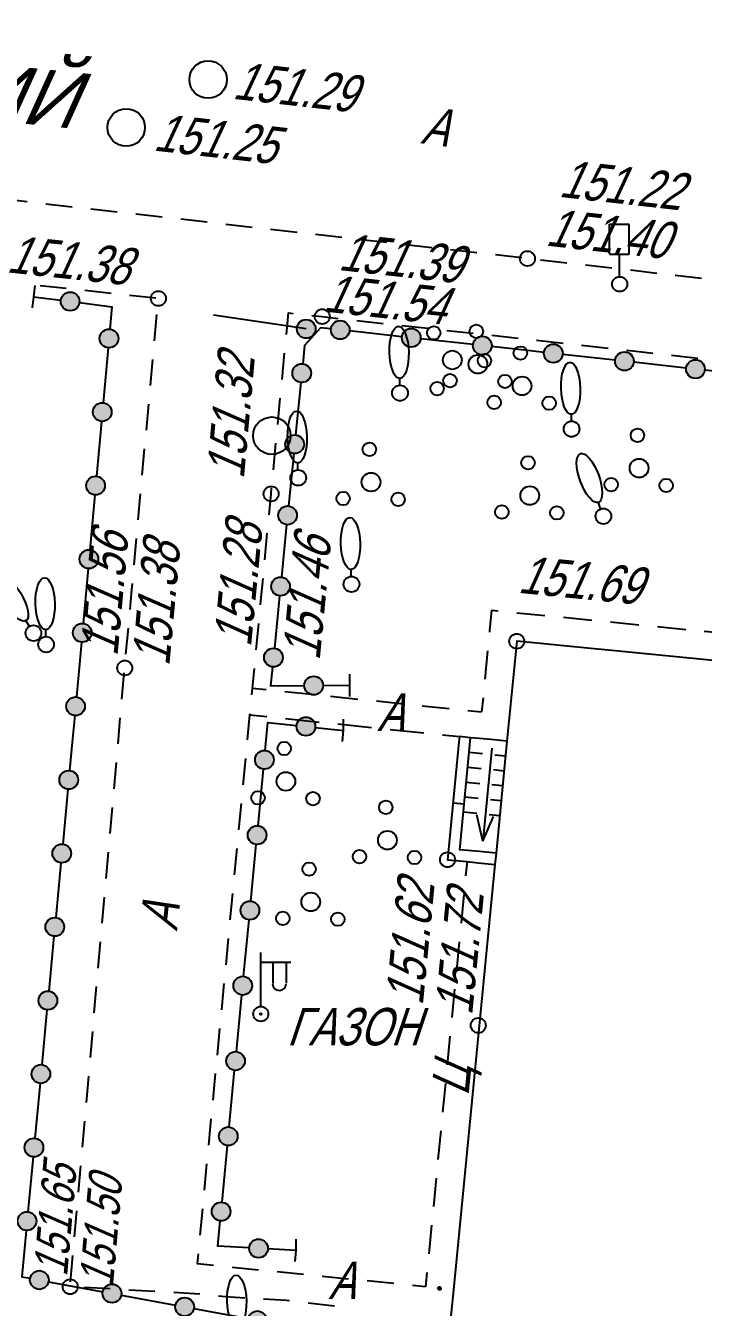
# Model space of a CAD drawing. Header units: metres. Extents: x 4400 to 4556, y 11262 to 11402.
# Drawn here: x 4494.66 to 4512.75, y 11362.58 to 11396.81 of the extents above; entities that cross this region are included whole.
import ezdxf
from ezdxf.enums import TextEntityAlignment as Align

# ---------------------------------------------------------------- set-up
doc = ezdxf.new("R2010")
doc.units = ezdxf.units.M
doc.header["$MEASUREMENT"] = 0
for name, color, linetype, lineweight in [('Внутреннее заполнение', 7, 'Continuous', 25), ('Горизонтали', 7, 'Continuous', 25), ('Граница улицы', 7, 'Continuous', 25), ('Здания', 7, 'Continuous', 25), ('Колодцы', 7, 'Continuous', 25), ('Крыльца', 7, 'Continuous', 25), ('Леса и газоны', 7, 'Continuous', 25), ('Ограды', 7, 'Continuous', 25), ('Опоры контакной сети', 7, 'Continuous', 25), ('Отдельно стоящее дерево', 7, 'Continuous', 25), ('Светофоры', 7, 'Continuous', 25), ('Фонари', 7, 'Continuous', 25), ('Части зданий', 7, 'Continuous', 25)]:
    doc.layers.add(name, color=color, linetype=linetype, lineweight=lineweight)
doc.styles.add('Style-RUSSIAN_1251 I 0.32289', font='RUSSIAN_1251.shx', dxfattribs={"oblique": 18.5})

# ---------------------------------------------------------------- blocks, each defined once
blk = doc.blocks.new('KUST1_6')
at = {"layer": 'Отдельно стоящее дерево', "color": 7, "linetype": 'Continuous', "lineweight": 25}
for centre, radius in [((-0.044, 0.877), 0.18), ((0, 0), 0.25), ((-0.745, -0.439), 0.18), ((0.723, -0.461), 0.18)]:
    blk.add_arc(centre, radius, 0, 360, dxfattribs=at)
blk = doc.blocks.new('PIKET_92')
at = {"layer": 'Горизонтали', "color": 7, "linetype": 'Continuous', "lineweight": 25}
blk.add_arc((0, 0), 0.2, 0, 360, dxfattribs=at)
blk = doc.blocks.new('KOLOD_30')
at = {"layer": 'Колодцы', "color": 7, "linetype": 'Continuous', "lineweight": 25}
blk.add_arc((0, 0), 0.5, 0, 360, dxfattribs=at)
blk = doc.blocks.new('KOLOD_31')
at = {"layer": 'Колодцы', "color": 7, "linetype": 'Continuous', "lineweight": 25}
blk.add_arc((0, 0), 0.5, 0, 360, dxfattribs=at)
blk = doc.blocks.new('DORZN1_5')
at = {"layer": 'Светофоры', "color": 7, "linetype": 'Continuous', "lineweight": 25}
for p, q in [((-0.27, 0.806), (-0.27, 1.603)), ((-0.27, 1.598), (0.252, 1.598)), ((0.252, 0.792), (0.252, 1.589)), ((-0.27, 0.801), (0.248, 0.801)), ((-0.004, 0.2), (-0.004, 0.801))]:
    blk.add_line(p, q, dxfattribs=at)
blk.add_arc((0, 0), 0.2, 0, 360, dxfattribs=at)
blk = doc.blocks.new('DEREVO_58')
at = {"layer": 'Отдельно стоящее дерево', "color": 7, "linetype": 'Continuous', "lineweight": 25, "flags": 128}
blk.add_lwpolyline([(-0.007, 0.21), (-0.007, 0.393)], dxfattribs=at)
at = {"layer": 'Отдельно стоящее дерево', "color": 7, "linetype": 'Continuous', "lineweight": 25}
blk.add_arc((0, 0), 0.21, 0, 360, dxfattribs=at)
blk.add_ellipse((-0.025, 1.088), major_axis=(-0.019, 0.695), ratio=0.369829, dxfattribs=at)
blk = doc.blocks.new('DEREVO_59')
at = {"layer": 'Отдельно стоящее дерево', "color": 7, "linetype": 'Continuous', "lineweight": 25, "flags": 128}
blk.add_lwpolyline([(-0.007, 0.21), (-0.007, 0.393)], dxfattribs=at)
at = {"layer": 'Отдельно стоящее дерево', "color": 7, "linetype": 'Continuous', "lineweight": 25}
blk.add_arc((0, 0), 0.21, 0, 359.99999, dxfattribs=at)
blk.add_ellipse((-0.0255, 1.088), major_axis=(-0.0185, 0.695), ratio=0.3698286, dxfattribs=at)
blk = doc.blocks.new('KUST1_8')
at = {"layer": 'Отдельно стоящее дерево', "color": 7, "linetype": 'Continuous', "lineweight": 25}
for centre, radius in [((-0.044, 0.877), 0.18), ((0, 0), 0.25), ((-0.745, -0.439), 0.18), ((0.723, -0.461), 0.18)]:
    blk.add_arc(centre, radius, 0, 360, dxfattribs=at)
blk = doc.blocks.new('PIKET_131')
at = {"layer": 'Горизонтали', "color": 7, "linetype": 'Continuous', "lineweight": 25}
blk.add_arc((0, 0), 0.2, 0, 360, dxfattribs=at)
blk = doc.blocks.new('STRELK')
at = {"layer": 'Крыльца', "color": 7, "linetype": 'Continuous', "lineweight": 25, "flags": 128}
for points in [[(0, 2.5), (-0.226, 1.815)], [(0, 0), (0, 2.5)], [(0, 2.5), (0.226, 1.815)]]:
    blk.add_lwpolyline(points, dxfattribs=at)
blk = doc.blocks.new('DEREVO_60')
at = {"layer": 'Отдельно стоящее дерево', "color": 7, "linetype": 'Continuous', "lineweight": 25, "flags": 128}
blk.add_lwpolyline([(-0.007, 0.21), (-0.007, 0.393)], dxfattribs=at)
at = {"layer": 'Отдельно стоящее дерево', "color": 7, "linetype": 'Continuous', "lineweight": 25}
blk.add_arc((0, 0), 0.21, 0, 359.99999, dxfattribs=at)
blk.add_ellipse((-0.0255, 1.088), major_axis=(-0.0185, 0.695), ratio=0.3698286, dxfattribs=at)
blk = doc.blocks.new('DEREVO_61')
at = {"layer": 'Отдельно стоящее дерево', "color": 7, "linetype": 'Continuous', "lineweight": 25, "flags": 128}
blk.add_lwpolyline([(-0.007, 0.21), (-0.007, 0.393)], dxfattribs=at)
at = {"layer": 'Отдельно стоящее дерево', "color": 7, "linetype": 'Continuous', "lineweight": 25}
blk.add_arc((0, 0), 0.21, 0, 359.99999, dxfattribs=at)
blk.add_ellipse((-0.0255, 1.088), major_axis=(-0.0185, 0.695), ratio=0.3698286, dxfattribs=at)
blk = doc.blocks.new('KUST1_9')
at = {"layer": 'Отдельно стоящее дерево', "color": 7, "linetype": 'Continuous', "lineweight": 25}
for centre, radius in [((-0.044, 0.877), 0.18), ((0, 0), 0.25), ((-0.745, -0.439), 0.18), ((0.723, -0.461), 0.18)]:
    blk.add_arc(centre, radius, 0, 360, dxfattribs=at)
blk = doc.blocks.new('KUST1_10')
at = {"layer": 'Отдельно стоящее дерево', "color": 7, "linetype": 'Continuous', "lineweight": 25}
for centre, radius in [((-0.044, 0.877), 0.18), ((0, 0), 0.25), ((-0.745, -0.439), 0.18), ((0.723, -0.461), 0.18)]:
    blk.add_arc(centre, radius, 0, 360, dxfattribs=at)
blk = doc.blocks.new('KUST1_11')
at = {"layer": 'Отдельно стоящее дерево', "color": 7, "linetype": 'Continuous', "lineweight": 25}
for centre, radius in [((-0.044, 0.877), 0.18), ((0, 0), 0.25), ((-0.745, -0.439), 0.18), ((0.723, -0.461), 0.18)]:
    blk.add_arc(centre, radius, 0, 360, dxfattribs=at)
blk = doc.blocks.new('KUST1_12')
at = {"layer": 'Отдельно стоящее дерево', "color": 7, "linetype": 'Continuous', "lineweight": 25}
for centre, radius in [((-0.044, 0.877), 0.18), ((0, 0), 0.25), ((-0.745, -0.439), 0.18), ((0.723, -0.461), 0.18)]:
    blk.add_arc(centre, radius, 0, 360, dxfattribs=at)
blk = doc.blocks.new('PIKET_156')
at = {"layer": 'Горизонтали', "color": 7, "linetype": 'Continuous', "lineweight": 25}
blk.add_arc((0, 0), 0.2, 0, 360, dxfattribs=at)
blk = doc.blocks.new('PIKET_157')
at = {"layer": 'Горизонтали', "color": 7, "linetype": 'Continuous', "lineweight": 25}
blk.add_arc((0, 0), 0.2, 0, 360, dxfattribs=at)
blk = doc.blocks.new('DEREVO_62')
at = {"layer": 'Отдельно стоящее дерево', "color": 7, "linetype": 'Continuous', "lineweight": 25, "flags": 128}
blk.add_lwpolyline([(-0.007, 0.21), (-0.007, 0.393)], dxfattribs=at)
at = {"layer": 'Отдельно стоящее дерево', "color": 7, "linetype": 'Continuous', "lineweight": 25}
blk.add_arc((0, 0), 0.21, 0, 359.99999, dxfattribs=at)
blk.add_ellipse((-0.0255, 1.088), major_axis=(-0.0185, 0.695), ratio=0.3698286, dxfattribs=at)
blk = doc.blocks.new('PIKET_163')
at = {"layer": 'Горизонтали', "color": 7, "linetype": 'Continuous', "lineweight": 25}
blk.add_arc((0, 0), 0.2, 0, 360, dxfattribs=at)
blk = doc.blocks.new('KUST1_15')
at = {"layer": 'Отдельно стоящее дерево', "color": 7, "linetype": 'Continuous', "lineweight": 25}
for centre, radius in [((-0.044, 0.877), 0.18), ((0, 0), 0.25), ((-0.745, -0.439), 0.18), ((0.723, -0.461), 0.18)]:
    blk.add_arc(centre, radius, 0, 360, dxfattribs=at)
blk = doc.blocks.new('KUST1_16')
at = {"layer": 'Отдельно стоящее дерево', "color": 7, "linetype": 'Continuous', "lineweight": 25}
for centre, radius in [((-0.044, 0.877), 0.18), ((0, 0), 0.25), ((-0.745, -0.439), 0.18), ((0.723, -0.461), 0.18)]:
    blk.add_arc(centre, radius, 0, 360, dxfattribs=at)
blk = doc.blocks.new('KUST1_17')
at = {"layer": 'Отдельно стоящее дерево', "color": 7, "linetype": 'Continuous', "lineweight": 25}
for centre, radius in [((-0.044, 0.877), 0.18), ((0, 0), 0.25), ((-0.745, -0.439), 0.18), ((0.723, -0.461), 0.18)]:
    blk.add_arc(centre, radius, 0, 360, dxfattribs=at)
blk = doc.blocks.new('PIKET_164')
at = {"layer": 'Горизонтали', "color": 7, "linetype": 'Continuous', "lineweight": 25}
blk.add_arc((0, 0), 0.2, 0, 360, dxfattribs=at)
blk = doc.blocks.new('msdElementTypeLineString_39')
at = {"layer": 'Части зданий', "color": 7, "linetype": 'Continuous', "lineweight": 25}
for p, q in [((1.108, 11.353), (1.071, 10.971)), ((1.022, 10.474), (0.948, 9.71)), ((0.899, 9.212), (0.825, 8.449)), ((0.776, 7.951), (0.702, 7.187)), ((0.653, 6.69), (0.579, 5.926)), ((0.53, 5.428), (0.456, 4.665)), ((0.407, 4.167), (0.333, 3.403)), ((0.284, 2.905), (0.21, 2.142)), ((0.161, 1.644), (0.087, 0.88)), ((0.038, 0.383), (0.001, 0.001))]:
    blk.add_line(p, q, dxfattribs=at)
blk = doc.blocks.new('PIKET_170')
at = {"layer": 'Горизонтали', "color": 7, "linetype": 'Continuous', "lineweight": 25}
blk.add_arc((0, 0), 0.2, 0, 360, dxfattribs=at)
blk = doc.blocks.new('PIKET_171')
at = {"layer": 'Горизонтали', "color": 7, "linetype": 'Continuous', "lineweight": 25}
blk.add_arc((0, 0), 0.2, 0, 360, dxfattribs=at)
blk = doc.blocks.new('KOLOD_43')
at = {"layer": 'Колодцы', "color": 7, "linetype": 'Continuous', "lineweight": 25}
blk.add_arc((0, 0), 0.5, 0, 360, dxfattribs=at)
blk = doc.blocks.new('FONAR5_5')
at = {"layer": 'Фонари', "color": 7, "linetype": 'Continuous', "lineweight": 25}
for p, q in [((0.003, 0.2), (0.003, 1.641)), ((0.017, 1.388), (0.805, 1.388)), ((0.322, 1.371), (0.322, 0.816)), ((0.676, 1.378), (0.676, 0.823))]:
    blk.add_line(p, q, dxfattribs=at)
for centre, radius, start, end in [((0.496, 0.809), 0.181, 180, 0), ((0, 0), 0.2, 0, 360), ((0, 0), 0.02, 0, 360)]:
    blk.add_arc(centre, radius, start, end, dxfattribs=at)
blk = doc.blocks.new('PIKET_196')
at = {"layer": 'Горизонтали', "color": 7, "linetype": 'Continuous', "lineweight": 25}
blk.add_arc((0, 0), 0.2, 0, 360, dxfattribs=at)
blk = doc.blocks.new('SHLAGB_4')
at = {"layer": 'Опоры контакной сети', "linetype": 'Continuous', "lineweight": 25}
h = blk.add_hatch(color=7, dxfattribs=at)
edge = h.paths.add_edge_path()
edge.add_arc((0, 0), 0.25, 0, 360)
at = {"layer": 'Опоры контакной сети', "color": 7, "linetype": 'Continuous', "lineweight": 25}
blk.add_line((0, 0), (2.5, 0), dxfattribs=at)
blk.add_circle((0, 0), 0.25, dxfattribs=at)
blk = doc.blocks.new('msdElementTypeLine_2')
at = {"layer": 'Граница улицы', "color": 7, "linetype": 'Continuous', "lineweight": 25}
for p, q in [((0, 0.636), (0.363, 0.598)), ((0.86, 0.546), (1.586, 0.471)), ((2.083, 0.419), (2.808, 0.344)), ((3.306, 0.292), (4.031, 0.217)), ((4.528, 0.165), (5.254, 0.09)), ((5.751, 0.038), (6.113, 0.001))]:
    blk.add_line(p, q, dxfattribs=at)
blk = doc.blocks.new('msdElementTypeLine_3')
at = {"layer": 'Граница улицы', "color": 7, "linetype": 'Continuous', "lineweight": 25}
for p, q in [((0, 0.581), (0.45, 0.534)), ((0.948, 0.482), (1.848, 0.389)), ((2.345, 0.337), (3.245, 0.244)), ((3.743, 0.192), (4.643, 0.099)), ((5.14, 0.047), (5.59, 0))]:
    blk.add_line(p, q, dxfattribs=at)
blk = doc.blocks.new('msdElementTypeLineString_54')
at = {"layer": 'Ограды', "linetype": 'Continuous', "lineweight": 25}
h = blk.add_hatch(color=7, dxfattribs=at)
edge = h.paths.add_edge_path()
edge.add_arc((2.603, 14.242), 0.25, 0, 360)
h = blk.add_hatch(color=7, dxfattribs=at)
edge = h.paths.add_edge_path()
edge.add_arc((1.494, 13.352), 0.25, 0, 360)
h = blk.add_hatch(color=7, dxfattribs=at)
edge = h.paths.add_edge_path()
edge.add_arc((1.301, 11.341), 0.25, 0, 360)
h = blk.add_hatch(color=7, dxfattribs=at)
edge = h.paths.add_edge_path()
edge.add_arc((1.109, 9.33), 0.25, 0, 360)
h = blk.add_hatch(color=7, dxfattribs=at)
edge = h.paths.add_edge_path()
edge.add_arc((0.916, 7.32), 0.25, 0, 360)
h = blk.add_hatch(color=7, dxfattribs=at)
edge = h.paths.add_edge_path()
edge.add_arc((0.724, 5.309), 0.25, 0, 360)
h = blk.add_hatch(color=7, dxfattribs=at)
edge = h.paths.add_edge_path()
edge.add_arc((0.531, 3.298), 0.25, 0, 360)
h = blk.add_hatch(color=7, dxfattribs=at)
edge = h.paths.add_edge_path()
edge.add_arc((0.339, 1.288), 0.25, 0, 360)
h = blk.add_hatch(color=7, dxfattribs=at)
edge = h.paths.add_edge_path()
edge.add_arc((1.338, 0.304), 0.25, 0, 360)
at = {"layer": 'Ограды', "color": 7, "linetype": 'Continuous', "lineweight": 25}
for p, q in [((2.851, 14.217), (3.607, 14.138)), ((1.325, 11.59), (1.47, 13.103)), ((1.132, 9.579), (1.277, 11.092)), ((0.94, 7.568), (1.085, 9.081)), ((0.748, 5.558), (0.892, 7.071)), ((0.555, 3.547), (0.7, 5.06)), ((0.363, 1.536), (0.508, 3.049)), ((2.346, 0.25), (1.587, 0.29))]:
    blk.add_line(p, q, dxfattribs=at)
at = {"layer": 'Ограды', "color": 7, "linetype": 'Continuous', "lineweight": 25, "flags": 128}
for points in [[(1.517, 13.6), (1.589, 14.348), (2.354, 14.268)], [(1.088, 0.317), (0.25, 0.361), (0.315, 1.039)]]:
    blk.add_lwpolyline(points, dxfattribs=at)
at = {"layer": 'Ограды', "color": 7, "linetype": 'Continuous', "lineweight": 25}
for centre in [(2.603, 14.242), (2.603, 14.242), (1.494, 13.352), (1.494, 13.352), (1.301, 11.341), (1.301, 11.341), (1.109, 9.33), (1.109, 9.33), (0.916, 7.32), (0.916, 7.32), (0.724, 5.309), (0.724, 5.309), (0.531, 3.298), (0.531, 3.298), (0.339, 1.288), (0.339, 1.288), (1.338, 0.304), (1.338, 0.304)]:
    blk.add_circle(centre, 0.25, dxfattribs=at)
blk = doc.blocks.new('msdElementTypeLineString_55')
at = {"layer": 'Ограды', "linetype": 'Continuous', "lineweight": 25}
h = blk.add_hatch(color=7, dxfattribs=at)
edge = h.paths.add_edge_path()
edge.add_arc((1.543, 27.64), 0.25, 0, 360)
h = blk.add_hatch(color=7, dxfattribs=at)
edge = h.paths.add_edge_path()
edge.add_arc((2.58, 26.65), 0.25, 0, 360)
h = blk.add_hatch(color=7, dxfattribs=at)
edge = h.paths.add_edge_path()
edge.add_arc((2.401, 24.686), 0.25, 0, 360)
h = blk.add_hatch(color=7, dxfattribs=at)
edge = h.paths.add_edge_path()
edge.add_arc((2.223, 22.721), 0.25, 0, 360)
h = blk.add_hatch(color=7, dxfattribs=at)
edge = h.paths.add_edge_path()
edge.add_arc((2.045, 20.757), 0.25, 0, 360)
h = blk.add_hatch(color=7, dxfattribs=at)
edge = h.paths.add_edge_path()
edge.add_arc((1.866, 18.792), 0.25, 0, 360)
h = blk.add_hatch(color=7, dxfattribs=at)
edge = h.paths.add_edge_path()
edge.add_arc((1.688, 16.828), 0.25, 0, 360)
h = blk.add_hatch(color=7, dxfattribs=at)
edge = h.paths.add_edge_path()
edge.add_arc((1.506, 14.864), 0.25, 0, 360)
h = blk.add_hatch(color=7, dxfattribs=at)
edge = h.paths.add_edge_path()
edge.add_arc((1.32, 12.9), 0.25, 0, 360)
h = blk.add_hatch(color=7, dxfattribs=at)
edge = h.paths.add_edge_path()
edge.add_arc((1.134, 10.936), 0.25, 0, 360)
h = blk.add_hatch(color=7, dxfattribs=at)
edge = h.paths.add_edge_path()
edge.add_arc((0.948, 8.972), 0.25, 0, 360)
h = blk.add_hatch(color=7, dxfattribs=at)
edge = h.paths.add_edge_path()
edge.add_arc((0.762, 7.008), 0.25, 0, 360)
h = blk.add_hatch(color=7, dxfattribs=at)
edge = h.paths.add_edge_path()
edge.add_arc((0.577, 5.045), 0.25, 0, 360)
h = blk.add_hatch(color=7, dxfattribs=at)
edge = h.paths.add_edge_path()
edge.add_arc((0.391, 3.081), 0.25, 0, 360)
h = blk.add_hatch(color=7, dxfattribs=at)
edge = h.paths.add_edge_path()
edge.add_arc((0.721, 1.507), 0.25, 0, 360)
h = blk.add_hatch(color=7, dxfattribs=at)
edge = h.paths.add_edge_path()
edge.add_arc((2.661, 1.148), 0.25, 0, 360)
h = blk.add_hatch(color=7, dxfattribs=at)
edge = h.paths.add_edge_path()
edge.add_arc((4.6, 0.789), 0.25, 0, 360)
h = blk.add_hatch(color=7, dxfattribs=at)
edge = h.paths.add_edge_path()
edge.add_arc((6.54, 0.43), 0.25, 0, 360)
at = {"layer": 'Ограды', "color": 7, "linetype": 'Continuous', "lineweight": 25}
for p, q in [((0.565, 27.765), (1.295, 27.671)), ((2.557, 26.402), (2.424, 24.935)), ((2.379, 24.437), (2.246, 22.97)), ((2.2, 22.473), (2.067, 21.006)), ((2.022, 20.508), (1.889, 19.041)), ((1.844, 18.543), (1.711, 17.077)), ((1.482, 14.615), (1.344, 13.149)), ((1.297, 12.651), (1.158, 11.185)), ((1.111, 10.687), (0.972, 9.221)), ((0.925, 8.723), (0.786, 7.257)), ((0.739, 6.76), (0.6, 5.294)), ((0.553, 4.796), (0.414, 3.33)), ((0.967, 1.461), (2.415, 1.193)), ((2.906, 1.102), (4.354, 0.834)), ((4.846, 0.743), (6.294, 0.475)), ((6.786, 0.384), (7.51, 0.25))]:
    blk.add_line(p, q, dxfattribs=at)
at = {"layer": 'Ограды', "color": 7, "linetype": 'Continuous', "lineweight": 25, "flags": 128}
for points in [[(1.791, 27.608), (2.656, 27.497), (2.602, 26.899)], [(1.666, 16.579), (1.601, 15.867), (1.53, 15.113)], [(0.367, 2.832), (0.25, 1.594), (0.475, 1.552)]]:
    blk.add_lwpolyline(points, dxfattribs=at)
at = {"layer": 'Ограды', "color": 7, "linetype": 'Continuous', "lineweight": 25}
for centre in [(1.543, 27.64), (1.543, 27.64), (2.58, 26.65), (2.58, 26.65), (2.401, 24.686), (2.401, 24.686), (2.223, 22.721), (2.223, 22.721), (2.045, 20.757), (2.045, 20.757), (1.866, 18.792), (1.866, 18.792), (1.688, 16.828), (1.688, 16.828), (1.506, 14.864), (1.506, 14.864), (1.32, 12.9), (1.32, 12.9), (1.134, 10.936), (1.134, 10.936), (0.948, 8.972), (0.948, 8.972), (0.762, 7.008), (0.762, 7.008), (0.577, 5.045), (0.577, 5.045), (0.391, 3.081), (0.391, 3.081), (0.721, 1.507), (0.721, 1.507), (2.661, 1.148), (2.661, 1.148), (4.6, 0.789), (4.6, 0.789), (6.54, 0.43), (6.54, 0.43)]:
    blk.add_circle(centre, 0.25, dxfattribs=at)
blk = doc.blocks.new('msdElementTypeLineString_56')
at = {"layer": 'Граница улицы', "color": 7, "linetype": 'Continuous', "lineweight": 25}
for p, q in [((42.28, 29.224), (41.583, 29.299)), ((43.475, 29.096), (42.778, 29.171)), ((44.669, 28.968), (43.972, 29.043)), ((44.636, 27.834), (44.7, 28.532)), ((44.527, 26.637), (44.591, 27.336)), ((44.419, 25.441), (44.482, 26.139)), ((44.31, 24.245), (44.373, 24.943)), ((44.201, 23.048), (44.265, 23.747)), ((44.092, 21.852), (44.156, 22.55)), ((43.875, 19.459), (43.938, 20.157)), ((43.768, 18.262), (43.83, 18.961)), ((43.663, 17.066), (43.724, 17.764)), ((43.557, 15.869), (43.619, 16.568)), ((43.452, 14.672), (43.513, 15.371)), ((43.346, 13.476), (43.408, 14.174)), ((43.241, 12.279), (43.302, 12.977)), ((43.135, 11.082), (43.197, 11.781)), ((43.03, 9.885), (43.091, 10.584)), ((42.924, 8.689), (42.986, 9.387)), ((42.819, 7.492), (42.88, 8.191)), ((42.713, 6.295), (42.775, 6.994)), ((42.607, 5.099), (42.669, 5.797)), ((42.502, 3.902), (42.564, 4.601)), ((42.396, 2.705), (42.458, 3.404)), ((43.45, 2.511), (42.75, 2.551)), ((44.649, 2.443), (43.949, 2.483)), ((49.437, 2.049), (48.74, 2.133))]:
    blk.add_line(p, q, dxfattribs=at)
at = {"layer": 'Граница улицы', "color": 7, "linetype": 'Continuous', "lineweight": 25, "flags": 128}
for points in [[(43.984, 20.655), (44.032, 21.186), (44.047, 21.354)], [(45.848, 2.369), (45.705, 2.383), (45.148, 2.415)], [(47.045, 2.269), (46.535, 2.3), (46.346, 2.319)], [(48.244, 2.192), (48.171, 2.201), (47.544, 2.239)]]:
    blk.add_lwpolyline(points, dxfattribs=at)
blk = doc.blocks.new('msdElementTypeLine_4')
at = {"layer": 'Граница улицы', "color": 7, "linetype": 'Continuous', "lineweight": 25}
for p, q in [((0.374, 0.087), (0.453, 0.077)), ((0.374, 0.081), (0.452, 0.073)), ((0.374, 0.076), (0.449, 0.068)), ((0.375, 0.091), (0.453, 0.082)), ((0.376, 0.071), (0.447, 0.063)), ((0.377, 0.096), (0.452, 0.088)), ((0.378, 0.101), (0.452, 0.093)), ((0.378, 0.066), (0.444, 0.058)), ((0.381, 0.106), (0.45, 0.098)), ((0.382, 0.06), (0.439, 0.054)), ((0.385, 0.11), (0.447, 0.103)), ((0.385, 0.055), (0.435, 0.049)), ((0.39, 0.115), (0.444, 0.109)), ((0.394, 0.049), (0.424, 0.045)), ((0.398, 0.119), (0.436, 0.115)), ((0.409, 0.123), (0.418, 0.122))]:
    blk.add_line(p, q, dxfattribs=at)
blk.add_circle((0.413, 0.083), 0.04, dxfattribs=at)
blk = doc.blocks.new('DEREVO_126')
at = {"layer": 'Отдельно стоящее дерево', "color": 7, "linetype": 'Continuous', "lineweight": 25, "flags": 128}
blk.add_lwpolyline([(-0.007, 0.21), (-0.007, 0.393)], dxfattribs=at)
at = {"layer": 'Отдельно стоящее дерево', "color": 7, "linetype": 'Continuous', "lineweight": 25}
blk.add_arc((0, 0), 0.21, 0, 360, dxfattribs=at)
blk.add_ellipse((-0.026, 1.088), major_axis=(-0.019, 0.695), ratio=0.369829, dxfattribs=at)
blk = doc.blocks.new('DEREVO_127')
at = {"layer": 'Отдельно стоящее дерево', "color": 7, "linetype": 'Continuous', "lineweight": 25, "flags": 128}
blk.add_lwpolyline([(-0.007, 0.21), (-0.007, 0.393)], dxfattribs=at)
at = {"layer": 'Отдельно стоящее дерево', "color": 7, "linetype": 'Continuous', "lineweight": 25}
blk.add_arc((0, 0), 0.21, 0, 359.99999, dxfattribs=at)
blk.add_ellipse((-0.0255, 1.088), major_axis=(-0.0185, 0.695), ratio=0.3698286, dxfattribs=at)
blk = doc.blocks.new('DEREVO_133')
at = {"layer": 'Отдельно стоящее дерево', "color": 7, "linetype": 'Continuous', "lineweight": 25, "flags": 128}
blk.add_lwpolyline([(-0.007, 0.21), (-0.007, 0.393)], dxfattribs=at)
at = {"layer": 'Отдельно стоящее дерево', "color": 7, "linetype": 'Continuous', "lineweight": 25}
blk.add_arc((0, 0), 0.21, 0, 359.99999, dxfattribs=at)
blk.add_ellipse((-0.0255, 1.088), major_axis=(-0.0185, 0.695), ratio=0.3698286, dxfattribs=at)
blk = doc.blocks.new('msdElementTypeLineString_79')
at = {"layer": 'Части зданий', "color": 7, "linetype": 'Continuous', "lineweight": 25}
for p, q in [((1.691, 6.222), (0.937, 6.296)), ((2.943, 6.098), (2.189, 6.173)), ((4.195, 5.975), (3.441, 6.049)), ((5.447, 5.852), (4.693, 5.926)), ((6.699, 5.729), (5.944, 5.803)), ((7.951, 5.605), (7.196, 5.68)), ((9.202, 5.482), (8.448, 5.556)), ((0.159, 5.286), (0.086, 4.531)), ((10.454, 5.359), (9.7, 5.433)), ((11.706, 5.235), (10.952, 5.31)), ((12.958, 5.112), (12.204, 5.186)), ((14.21, 4.989), (13.456, 5.063)), ((15.462, 4.866), (14.707, 4.94)), ((0.037, 4.034), (0, 3.657)), ((16.345, 2.128), (16.416, 2.882)), ((16.228, 0.875), (16.299, 1.63)), ((16.146, 0), (16.181, 0.377))]:
    blk.add_line(p, q, dxfattribs=at)
at = {"layer": 'Части зданий', "color": 7, "linetype": 'Continuous', "lineweight": 25, "flags": 128}
for points in [[(0.439, 6.345), (0.264, 6.362), (0.213, 5.842), (0.208, 5.783)], [(16.58, 4.633), (16.592, 4.754), (15.959, 4.817)], [(16.463, 3.38), (16.521, 3.999), (16.534, 4.135)]]:
    blk.add_lwpolyline(points, dxfattribs=at)
blk = doc.blocks.new('msdElementTypeLineString_80')
at = {"layer": 'Ограды', "linetype": 'Continuous', "lineweight": 25}
h = blk.add_hatch(color=7, dxfattribs=at)
edge = h.paths.add_edge_path()
edge.add_arc((2.108, 22.603), 0.25, 0, 360)
h = blk.add_hatch(color=7, dxfattribs=at)
edge = h.paths.add_edge_path()
edge.add_arc((4.005, 22.394), 0.25, 0, 360)
h = blk.add_hatch(color=7, dxfattribs=at)
edge = h.paths.add_edge_path()
edge.add_arc((5.902, 22.185), 0.25, 0, 360)
h = blk.add_hatch(color=7, dxfattribs=at)
edge = h.paths.add_edge_path()
edge.add_arc((7.798, 21.976), 0.25, 0, 360)
h = blk.add_hatch(color=7, dxfattribs=at)
edge = h.paths.add_edge_path()
edge.add_arc((9.695, 21.767), 0.25, 0, 360)
h = blk.add_hatch(color=7, dxfattribs=at)
edge = h.paths.add_edge_path()
edge.add_arc((1.082, 21.45), 0.25, 0, 360)
h = blk.add_hatch(color=7, dxfattribs=at)
edge = h.paths.add_edge_path()
edge.add_arc((11.592, 21.558), 0.25, 0, 360)
h = blk.add_hatch(color=7, dxfattribs=at)
edge = h.paths.add_edge_path()
edge.add_arc((13.488, 21.349), 0.25, 0, 360)
h = blk.add_hatch(color=7, dxfattribs=at)
edge = h.paths.add_edge_path()
edge.add_arc((15.385, 21.14), 0.25, 0, 360)
h = blk.add_hatch(color=7, dxfattribs=at)
edge = h.paths.add_edge_path()
edge.add_arc((17.281, 20.928), 0.25, 0, 360)
h = blk.add_hatch(color=7, dxfattribs=at)
edge = h.paths.add_edge_path()
edge.add_arc((19.178, 20.715), 0.25, 0, 360)
h = blk.add_hatch(color=7, dxfattribs=at)
edge = h.paths.add_edge_path()
edge.add_arc((21.074, 20.503), 0.25, 0, 360)
h = blk.add_hatch(color=7, dxfattribs=at)
edge = h.paths.add_edge_path()
edge.add_arc((22.97, 20.291), 0.25, 0, 360)
h = blk.add_hatch(color=7, dxfattribs=at)
edge = h.paths.add_edge_path()
edge.add_arc((24.867, 20.079), 0.25, 0, 360)
h = blk.add_hatch(color=7, dxfattribs=at)
edge = h.paths.add_edge_path()
edge.add_arc((26.763, 19.867), 0.25, 0, 360)
h = blk.add_hatch(color=7, dxfattribs=at)
edge = h.paths.add_edge_path()
edge.add_arc((0.893, 19.551), 0.25, 0, 360)
h = blk.add_hatch(color=7, dxfattribs=at)
edge = h.paths.add_edge_path()
edge.add_arc((28.497, 19.161), 0.25, 0, 360)
h = blk.add_hatch(color=7, dxfattribs=at)
edge = h.paths.add_edge_path()
edge.add_arc((0.704, 17.653), 0.25, 0, 360)
h = blk.add_hatch(color=7, dxfattribs=at)
edge = h.paths.add_edge_path()
edge.add_arc((28.444, 17.29), 0.25, 0, 360)
h = blk.add_hatch(color=7, dxfattribs=at)
edge = h.paths.add_edge_path()
edge.add_arc((0.515, 15.754), 0.25, 0, 360)
h = blk.add_hatch(color=7, dxfattribs=at)
edge = h.paths.add_edge_path()
edge.add_arc((28.26, 15.391), 0.25, 0, 360)
h = blk.add_hatch(color=7, dxfattribs=at)
edge = h.paths.add_edge_path()
edge.add_arc((0.326, 13.855), 0.25, 0, 360)
h = blk.add_hatch(color=7, dxfattribs=at)
edge = h.paths.add_edge_path()
edge.add_arc((28.075, 13.492), 0.25, 0, 360)
h = blk.add_hatch(color=7, dxfattribs=at)
edge = h.paths.add_edge_path()
edge.add_arc((1.4, 13.108), 0.25, 0, 360)
h = blk.add_hatch(color=7, dxfattribs=at)
edge = h.paths.add_edge_path()
edge.add_arc((27.89, 11.593), 0.25, 0, 360)
h = blk.add_hatch(color=7, dxfattribs=at)
edge = h.paths.add_edge_path()
edge.add_arc((27.706, 9.694), 0.25, 0, 360)
h = blk.add_hatch(color=7, dxfattribs=at)
edge = h.paths.add_edge_path()
edge.add_arc((27.521, 7.794), 0.25, 0, 360)
h = blk.add_hatch(color=7, dxfattribs=at)
edge = h.paths.add_edge_path()
edge.add_arc((27.336, 5.895), 0.25, 0, 360)
h = blk.add_hatch(color=7, dxfattribs=at)
edge = h.paths.add_edge_path()
edge.add_arc((27.151, 3.996), 0.25, 0, 360)
h = blk.add_hatch(color=7, dxfattribs=at)
edge = h.paths.add_edge_path()
edge.add_arc((27.673, 2.692), 0.25, 0, 360)
h = blk.add_hatch(color=7, dxfattribs=at)
edge = h.paths.add_edge_path()
edge.add_arc((27.411, 0.802), 0.25, 0, 360)
h = blk.add_hatch(color=7, dxfattribs=at)
edge = h.paths.add_edge_path()
edge.add_arc((22.17, 0.404), 0.25, 0, 360)
h = blk.add_hatch(color=7, dxfattribs=at)
edge = h.paths.add_edge_path()
edge.add_arc((24.077, 0.344), 0.25, 0, 360)
h = blk.add_hatch(color=7, dxfattribs=at)
edge = h.paths.add_edge_path()
edge.add_arc((25.984, 0.289), 0.25, 0, 360)
at = {"layer": 'Ограды', "color": 7, "linetype": 'Continuous', "lineweight": 25}
for p, q in [((3.757, 22.422), (2.357, 22.576)), ((5.654, 22.213), (4.254, 22.367)), ((9.447, 21.795), (8.047, 21.949)), ((11.343, 21.586), (9.944, 21.74)), ((13.24, 21.377), (11.84, 21.531)), ((1.058, 21.202), (0.918, 19.8)), ((17.033, 20.955), (15.634, 21.112)), ((18.929, 20.743), (17.53, 20.9)), ((20.826, 20.531), (19.426, 20.688)), ((22.722, 20.319), (21.323, 20.475)), ((24.618, 20.107), (23.219, 20.263)), ((26.515, 19.895), (25.115, 20.051)), ((0.869, 19.303), (0.729, 17.902)), ((28.468, 17.539), (28.605, 18.941)), ((0.679, 17.404), (0.54, 16.003)), ((28.284, 15.64), (28.42, 17.041)), ((0.49, 15.505), (0.35, 14.104)), ((28.099, 13.741), (28.235, 15.142)), ((1.65, 13.109), (2.354, 13.114)), ((27.914, 11.841), (28.051, 13.243)), ((27.73, 9.942), (27.866, 11.344)), ((27.545, 8.043), (27.681, 9.445)), ((27.36, 6.144), (27.497, 7.545)), ((27.176, 4.245), (27.312, 5.646)), ((27.445, 1.05), (27.638, 2.445)), ((21.216, 0.448), (21.92, 0.415)), ((24.326, 0.337), (25.734, 0.296))]:
    blk.add_line(p, q, dxfattribs=at)
at = {"layer": 'Ограды', "color": 7, "linetype": 'Continuous', "lineweight": 25, "flags": 128}
for points in [[(1.86, 22.631), (1.583, 22.661), (1.156, 22.191), (1.107, 21.699)], [(7.55, 22.004), (7.191, 22.043), (6.15, 22.158)], [(15.137, 21.167), (15.032, 21.179), (13.737, 21.322)], [(28.302, 19.316), (28.063, 19.472), (27.879, 19.557), (27.564, 19.715), (27.193, 19.819), (27.011, 19.839)], [(0.301, 13.607), (0.25, 13.1), (1.15, 13.106)], [(27.707, 2.94), (27.816, 3.729), (27.21, 3.813)], [(22.419, 0.392), (22.493, 0.389), (23.827, 0.351)], [(26.234, 0.282), (27.335, 0.251), (27.377, 0.554)]]:
    blk.add_lwpolyline(points, dxfattribs=at)
at = {"layer": 'Ограды', "color": 7, "linetype": 'Continuous', "lineweight": 25}
for centre in [(2.108, 22.603), (2.108, 22.603), (4.005, 22.394), (4.005, 22.394), (5.902, 22.185), (5.902, 22.185), (7.798, 21.976), (7.798, 21.976), (9.695, 21.767), (9.695, 21.767), (1.082, 21.45), (1.082, 21.45), (11.592, 21.558), (11.592, 21.558), (13.488, 21.349), (13.488, 21.349), (15.385, 21.14), (15.385, 21.14), (17.281, 20.928), (17.281, 20.928), (19.178, 20.715), (19.178, 20.715), (21.074, 20.503), (21.074, 20.503), (22.97, 20.291), (22.97, 20.291), (24.867, 20.079), (24.867, 20.079), (26.763, 19.867), (26.763, 19.867), (0.893, 19.551), (0.893, 19.551), (28.497, 19.161), (28.497, 19.161), (0.704, 17.653), (0.704, 17.653), (28.444, 17.29), (28.444, 17.29), (0.515, 15.754), (0.515, 15.754), (28.26, 15.391), (28.26, 15.391), (0.326, 13.855), (0.326, 13.855), (28.075, 13.492), (28.075, 13.492), (1.4, 13.108), (1.4, 13.108), (27.89, 11.593), (27.89, 11.593), (27.706, 9.694), (27.706, 9.694), (27.521, 7.794), (27.521, 7.794), (27.336, 5.895), (27.336, 5.895), (27.151, 3.996), (27.151, 3.996), (27.673, 2.692), (27.673, 2.692), (27.411, 0.802), (27.411, 0.802), (22.17, 0.404), (22.17, 0.404), (24.077, 0.344), (24.077, 0.344), (25.984, 0.289), (25.984, 0.289)]:
    blk.add_circle(centre, 0.25, dxfattribs=at)
blk = doc.blocks.new('msdElementTypeLineString_81')
at = {"layer": 'Граница улицы', "color": 7, "linetype": 'Continuous', "lineweight": 25}
for p, q in [((27.467, 28.971), (26.764, 29.05)), ((28.668, 28.835), (27.964, 28.914)), ((29.868, 28.699), (29.165, 28.779)), ((31.068, 28.563), (30.365, 28.643)), ((32.268, 28.427), (31.565, 28.507)), ((33.469, 28.291), (32.765, 28.371)), ((34.669, 28.156), (33.965, 28.235)), ((35.869, 28.02), (35.166, 28.099)), ((37.069, 27.884), (36.366, 27.963)), ((38.27, 27.748), (37.566, 27.828)), ((39.47, 27.612), (38.766, 27.692)), ((40.67, 27.476), (39.967, 27.556)), ((41.87, 27.339), (41.167, 27.42)), ((43.07, 27.201), (42.367, 27.282)), ((44.27, 27.064), (43.567, 27.145)), ((45.47, 26.926), (44.767, 27.007)), ((36.263, 25.805), (36.967, 25.728)), ((37.464, 25.673), (38.167, 25.596)), ((38.664, 25.541), (39.368, 25.463)), ((39.865, 25.409), (40.568, 25.331)), ((41.065, 25.276), (41.769, 25.199)), ((42.266, 25.144), (42.97, 25.066)), ((34.269, 24.225), (34.336, 24.93)), ((44.667, 24.879), (45.371, 24.802)), ((34.154, 23.023), (34.221, 23.728)), ((34.039, 21.821), (34.106, 22.525)), ((33.809, 19.416), (33.876, 20.121)), ((33.578, 17.011), (33.646, 17.716)), ((33.233, 13.404), (33.301, 14.108)), ((33.118, 12.201), (33.186, 12.906)), ((33.003, 10.999), (33.07, 11.704)), ((32.888, 9.797), (32.955, 10.501)), ((32.773, 8.594), (32.84, 9.299)), ((32.658, 7.392), (32.725, 8.096)), ((32.543, 6.189), (32.61, 6.894)), ((32.428, 4.987), (32.495, 5.692)), ((32.313, 3.785), (32.38, 4.489)), ((32.198, 2.582), (32.265, 3.287)), ((32.082, 1.38), (32.15, 2.084)), ((33.644, 0.447), (32.939, 0.517)), ((34.845, 0.327), (34.141, 0.397)), ((36.047, 0.206), (35.343, 0.277)), ((37.249, 0.086), (36.545, 0.156)), ((38.099, 0.001), (37.747, 0.036))]:
    blk.add_line(p, q, dxfattribs=at)
at = {"layer": 'Граница улицы', "color": 7, "linetype": 'Continuous', "lineweight": 25, "flags": 128}
for points in [[(34.384, 25.428), (34.439, 26.006), (34.565, 25.992)], [(35.062, 25.938), (35.341, 25.907), (35.766, 25.86)], [(43.467, 25.012), (43.632, 24.993), (43.642, 24.992), (44.17, 24.934)], [(33.924, 20.618), (33.977, 21.175), (33.991, 21.323)], [(33.694, 18.213), (33.695, 18.229), (33.761, 18.918)], [(33.463, 15.809), (33.48, 15.988), (33.531, 16.513)], [(33.348, 14.606), (33.412, 15.274), (33.416, 15.311)], [(32.442, 0.567), (32.009, 0.61), (32.035, 0.882)]]:
    blk.add_lwpolyline(points, dxfattribs=at)

msp = doc.modelspace()

# ---------------------------------------------------------------- linework, layer by layer
at = {"layer": 'Внутреннее заполнение', "color": 7, "linetype": 'Continuous', "lineweight": 25, "flags": 128}
for points in [[(4494.909, 11389.867), (4494.871, 11389.57), (4494.833, 11389.272)], [(4503.302, 11379.494), (4503.304, 11379.194), (4503.306, 11378.894)], [(4503.116, 11377.692), (4503.147, 11377.99), (4503.147, 11378.29)], [(4506.86, 11377.362), (4506.5, 11377.397)], [(4507.472, 11377.302), (4507.186, 11377.33)], [(4506.821, 11376.964), (4506.462, 11376.999)], [(4507.433, 11376.904), (4507.147, 11376.932)], [(4506.782, 11376.565), (4506.423, 11376.601)], [(4507.394, 11376.506), (4507.108, 11376.534)], [(4506.744, 11376.167), (4506.385, 11376.202)], [(4507.355, 11376.108), (4507.069, 11376.136)], [(4506.07, 11376.056), (4506.368, 11376.027)], [(4506.705, 11375.769), (4506.347, 11375.804)], [(4507.316, 11375.71), (4507.031, 11375.737)], [(4501.855, 11363.804), (4501.886, 11364.102), (4501.886, 11364.402)]]:
    msp.add_lwpolyline(points, dxfattribs=at)
at = {"layer": 'Здания', "color": 7, "linetype": 'Continuous', "lineweight": 25, "flags": 128}
msp.add_lwpolyline([(4520.982, 11362.034), (4521.253, 11364.844), (4521.367, 11366.036), (4521.4, 11366.38), (4522.058, 11373.208), (4522.221, 11374.9), (4522.607, 11378.908), (4509.944, 11380.155), (4509.924, 11380.157), (4507.771, 11380.369), (4507.51, 11377.7), (4507.219, 11374.71), (4507.19, 11374.411), (4506.081, 11363.046), (4506.005, 11362.264)], dxfattribs=at)
at = {"layer": 'Крыльца', "color": 7, "linetype": 'Continuous', "lineweight": 25, "flags": 128}
for points in [[(4507.219, 11374.71), (4506.775, 11374.753), (4506.251, 11374.804), (4506.538, 11377.795), (4506.239, 11377.824), (4506.226, 11377.68), (4505.923, 11374.535), (4506.443, 11374.484), (4506.744, 11374.455), (4507.19, 11374.411)], [(4507.51, 11377.7), (4507.08, 11377.742), (4506.764, 11377.773), (4506.538, 11377.795)]]:
    msp.add_lwpolyline(points, dxfattribs=at)

# ---------------------------------------------------------------- block references
at = {"layer": 'Горизонтали', "color": 7, "linetype": 'Continuous', "lineweight": 25}
for name, p in [('PIKET_92', (4508.057, 11390.59)), ('PIKET_163', (4498.204, 11389.523)), ('PIKET_156', (4502.578, 11389.038)), ('PIKET_157', (4501.214, 11384.306)), ('PIKET_131', (4507.771, 11380.369)), ('PIKET_171', (4497.307, 11379.656)), ('PIKET_164', (4505.923, 11374.535)), ('PIKET_196', (4506.743, 11370.11)), ('PIKET_170', (4495.85, 11363.133))]:
    msp.add_blockref(name, p, dxfattribs=at)
at = {"layer": 'Граница улицы', "color": 7, "linetype": 'Continuous', "lineweight": 25}
for name, p in [('msdElementTypeLineString_81', (4467.237, 11363.131)), ('msdElementTypeLineString_56', (4453.465, 11360.562)), ('msdElementTypeLine_2', (4500.717, 11378.483)), ('msdElementTypeLine_3', (4500.649, 11377.824)), ('msdElementTypeLine_4', (4505.295, 11363.006))]:
    msp.add_blockref(name, p, dxfattribs=at)
at = {"layer": 'Колодцы', "color": 7, "linetype": 'Continuous', "lineweight": 25}
for name, p in [('KOLOD_31', (4499.532, 11395.37)), ('KOLOD_30', (4497.346, 11394.09)), ('KOLOD_43', (4501.234, 11385.859))]:
    msp.add_blockref(name, p, dxfattribs=at)
at = {"layer": 'Крыльца', "color": 7, "linetype": 'Continuous', "lineweight": 25, "rotation": 174.4294213652552}
msp.add_blockref('STRELK', (4507.105, 11377.517), dxfattribs=at)
at = {"layer": 'Ограды', "color": 7, "linetype": 'Continuous', "lineweight": 25}
for name, p in [('msdElementTypeLineString_55', (4494.306, 11361.805)), ('msdElementTypeLineString_80', (4500.95, 11366.08)), ('msdElementTypeLineString_54', (4499.54, 11363.852))]:
    msp.add_blockref(name, p, dxfattribs=at)
at = {"layer": 'Опоры контакной сети', "color": 7, "linetype": 'Continuous', "lineweight": 25, "rotation": 171.5190747411738}
msp.add_blockref('SHLAGB_4', (4502.15, 11388.71), dxfattribs=at)
at = {"layer": 'Отдельно стоящее дерево', "color": 7, "linetype": 'Continuous', "lineweight": 25}
for name, p, rotation in [('KUST1_12', (4506.051, 11387.88), 31.4901484001545), ('DEREVO_58', (4510.084, 11383.708), 18.81107738473673), ('DEREVO_126', (4494.87, 11380.586), 29.61162660070272)]:
    msp.add_blockref(name, p, dxfattribs=dict(at, rotation=rotation))
for name, p in [('DEREVO_62', (4504.655, 11386.998)), ('KUST1_11', (4506.735, 11387.769)), ('KUST1_10', (4507.912, 11387.188)), ('DEREVO_59', (4509.235, 11386.038)), ('DEREVO_60', (4501.937, 11384.735)), ('KUST1_6', (4511.036, 11384.992)), ('KUST1_9', (4503.881, 11384.62)), ('KUST1_8', (4508.117, 11384.259)), ('DEREVO_61', (4503.359, 11381.892)), ('DEREVO_127', (4495.207, 11380.284)), ('KUST1_15', (4501.608, 11376.628)), ('KUST1_16', (4504.318, 11375.057)), ('KUST1_17', (4502.272, 11373.408)), ('DEREVO_133', (4500.322, 11361.661))]:
    msp.add_blockref(name, p, dxfattribs=at)
at = {"layer": 'Светофоры', "color": 7, "linetype": 'Continuous', "lineweight": 25}
msp.add_blockref('DORZN1_5', (4510.518, 11389.906), dxfattribs=at)
at = {"layer": 'Фонари', "color": 7, "linetype": 'Continuous', "lineweight": 25}
msp.add_blockref('FONAR5_5', (4500.939, 11370.416), dxfattribs=at)
at = {"layer": 'Части зданий', "color": 7, "linetype": 'Continuous', "lineweight": 25}
for name, p in [('msdElementTypeLineString_79', (4506.833, 11374.827)), ('msdElementTypeLineString_39', (4505.335, 11363.131))]:
    msp.add_blockref(name, p, dxfattribs=at)

# ---------------------------------------------------------------- texts
at = {"layer": 'Горизонтали', "color": 7, "linetype": 'Continuous', "lineweight": 25, "style": 'Style-RUSSIAN_1251 I 0.32289', "oblique": 18.5, "width": 0.799996}
for s, height, rotation, p in [('151.22', 1, 353.6308, (4508.988, 11393.234)), ('151.39', 1, 353.7118, (4503.102, 11391.279)), ('151.28', 1, 84.5331, (4499.68, 11380.291)), ('151.38', 1, 84.8071, (4497.499, 11379.778)), ('151.50', 0.9, 84.9598, (4496.091, 11363.163))]:
    msp.add_text(s, height=height, rotation=rotation, dxfattribs=at).set_placement(p, align=Align.TOP_LEFT)
at = {"layer": 'Горизонтали', "color": 7, "linetype": 'Continuous', "lineweight": 25, "style": 'Style-RUSSIAN_1251 I 0.32289', "oblique": 18.5}
for s, height, rotation, width, p in [('151.40', 1, 353.6308, 0.799996, (4508.523, 11390.939)), ('151.38', 1, 353.8851, 0.799996, (4494.135, 11390.225)), ('151.54', 1, 353.7118, 0.799996, (4502.582, 11389.179)), ('151.56', 1, 84.8071, 0.799996, (4497.111, 11379.95)), ('151.46', 1, 84.5331, 0.799996, (4502.509, 11379.838)), ('151.69', 1, 354.3759, 0.799996, (4507.786, 11381.666)), ('151.62', 1, 84.4294, 0.799996, (4505.262, 11370.623)), ('151.72', 1, 84.4294, 0.8, (4506.578, 11370.361)), ('151.65', 0.9, 84.9598, 0.799996, (4495.766, 11363.389))]:
    msp.add_text(s, height=height, rotation=rotation, dxfattribs=dict(at, width=width)).set_placement(p)
at = {"layer": 'Граница улицы', "color": 7, "linetype": 'Continuous', "lineweight": 25, "style": 'Style-RUSSIAN_1251 I 0.32289', "oblique": 18.5}
msp.add_text('ТИШИНСКИЙ', height=1.5, rotation=354.1453, dxfattribs=at).set_placement((4483.101, 11395.373))
at = {"layer": 'Граница улицы', "color": 7, "linetype": 'Continuous', "lineweight": 25, "style": 'Style-RUSSIAN_1251 I 0.32289', "oblique": 18.5, "width": 0.799996}
for rotation, p in [(352.4833, (4505.191, 11393.67)), (83.729, (4498.7, 11372.616))]:
    msp.add_text('А', height=1, rotation=rotation, dxfattribs=at).set_placement(p)
at = {"layer": 'Граница улицы', "color": 7, "linetype": 'Continuous', "lineweight": 25, "style": 'Style-RUSSIAN_1251 I 0.32289', "oblique": 18.5, "width": 0.8}
for p in [(4504.046, 11377.975), (4502.744, 11362.803)]:
    msp.add_text('А', height=1, dxfattribs=at).set_placement(p)
at = {"layer": 'Колодцы', "color": 7, "linetype": 'Continuous', "lineweight": 25, "style": 'Style-RUSSIAN_1251 I 0.32289', "oblique": 18.5}
for s, rotation, width, p in [('151.29', 353.5423, 0.799996, (4500.167, 11394.859)), ('151.25', 353.5423, 0.799996, (4498.052, 11393.477)), ('151.32', 84.8071, 0.8, (4500.485, 11384.684))]:
    msp.add_text(s, height=1, rotation=rotation, dxfattribs=dict(at, width=width)).set_placement(p)
at = {"layer": 'Леса и газоны', "color": 7, "linetype": 'Continuous', "lineweight": 25, "style": 'Style-RUSSIAN_1251 I 0.32289', "oblique": 18.5, "width": 0.799996}
msp.add_text('ГАЗОН', height=1, dxfattribs=at).set_placement((4501.631, 11369.577))
at = {"layer": 'Части зданий', "color": 7, "linetype": 'Continuous', "lineweight": 25, "style": 'Style-RUSSIAN_1251 I 0.32289', "oblique": 18.5, "width": 0.799996}
msp.add_text('Ц', height=1, rotation=84.4294, dxfattribs=at).set_placement((4506.483, 11368.213))

doc.saveas('drawing.dxf')
